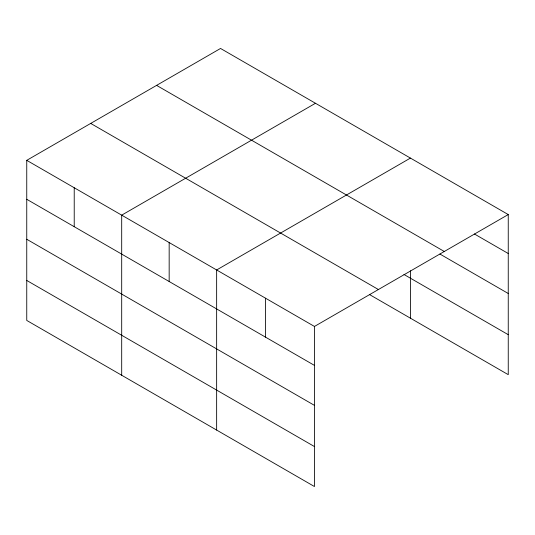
<?xml version="1.0" encoding="UTF-8"?>
<svg xmlns="http://www.w3.org/2000/svg" width="535" height="535" viewBox="0 0 535 535"><rect width="100%" height="100%" fill="white"/><g stroke="black" fill="none" stroke-linecap="round" stroke-linejoin="round"><path stroke-width="0.8" d="M314.46 405.376L314.46 326.444L26.75 160.339L26.75 320.438L314.46 486.542L314.46 405.376L26.75 239.272M26.75 160.339L220.54 48.458L508.25 214.562L508.25 374.66L369.431 294.517M315.483 103.268L121.692 215.15L121.692 375.249M410.425 158.086L216.642 269.968L216.642 430.066M314.46 326.444L508.25 214.562M474.445 234.002L508.25 253.516M156.588 85.379L444.297 251.483M439.917 254.045L508.25 293.494M403.952 274.468L508.25 334.683M90.703 123.418L378.412 289.529M26.75 199.294L314.46 365.405M26.75 280.46L314.46 446.564M410.425 270.797L410.425 318.185M265.554 298.209L265.554 337.164M169.167 242.562L169.167 281.517M74.225 187.745L74.225 226.7"/></g></svg>
